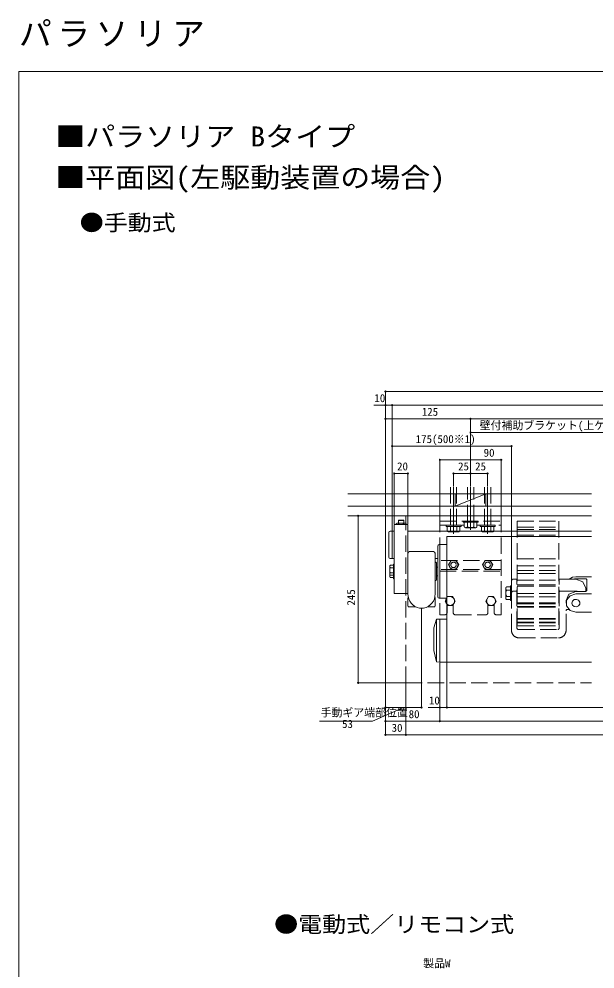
# Model space of a CAD drawing. Units: millimetres, scale not verified. Extents: x -2376 to -396, y -1680 to 1517.
# Drawn here: x -2376 to -1531, y 125 to 1517 of the extents above; entities that cross this region are included whole.
import ezdxf
from ezdxf.enums import TextEntityAlignment as Align

# ---------------------------------------------------------------- set-up
doc = ezdxf.new("R2010")
doc.units = ezdxf.units.MM
doc.header["$LTSCALE"] = 8
doc.linetypes.add('CHAIN2', pattern=[12, 9, -1, 1, -1])
doc.linetypes.add('DASHED3', pattern=[4, 3, -1])
doc.layers.add('0-1_USER1', color=7, linetype='Continuous')
for name, color, linetype, lineweight in [('0-2_YKK_ZWAK', 7, 'Continuous', 9), ('0-3_YKK_12', 2, 'Continuous', 9), ('0-4_YKK_13', 4, 'DASHED3', 9), ('0-5_YKK_A1', 4, 'DASHED3', 9), ('0-6_YKK_D', 6, 'Continuous', 9), ('0-7_YSS_K', 3, 'Continuous', 9)]:
    doc.layers.add(name, color=color, linetype=linetype, lineweight=lineweight)
doc.styles.add('ＭＳ ゴシック', font='')
doc.styles.get('ＭＳ ゴシック').set_extended_font_data('MS Gothic')

msp = doc.modelspace()

# ---------------------------------------------------------------- linework, layer by layer
at = {"layer": '0-2_YKK_ZWAK'}
for p, q in [((-2376, -1680), (-2376, 1440)), ((-2376, 1440), (-396, 1440))]:
    msp.add_line(p, q, dxfattribs=at)
at = {"layer": '0-3_YKK_12', "linetype": 'CHAIN2'}
for p, q in [((-1738.5, 762.419), (-1738.5, 830.918)), ((-1713.5, 768.431), (-1713.5, 830.918)), ((-1688.5, 762.419), (-1688.5, 830.918))]:
    msp.add_line(p, q, dxfattribs=at)
at = {"layer": '0-3_YKK_12'}
for p, q in [((-1828.5, 766.418), (-1825.5, 766.418)), ((-1805.5, 766.418), (-1536, 766.418)), ((-1828.5, 726.418), (-1825.5, 726.418)), ((-1761.5, 726.418), (-1765.5, 726.418)), ((-1758.5, 637.648), (-1748.5, 637.648)), ((-1758.5, 574.448), (-1536, 574.448))]:
    msp.add_line(p, q, dxfattribs=at)
at = {"layer": '0-4_YKK_13'}
for p, q in [((-1743, 774.919), (-1743, 830.918)), ((-1734, 774.919), (-1734, 830.918)), ((-1718, 780.93), (-1718, 830.918)), ((-1709, 780.93), (-1709, 830.918)), ((-1693, 774.919), (-1693, 830.918)), ((-1684, 774.919), (-1684, 830.918)), ((-1808.5, 543.918), (-1808.5, 788.918)), ((-1758.5, 788.918), (-1668.5, 788.918)), ((-1758.5, 788.918), (-1758.5, 643.918)), ((-1758.5, 780.919), (-1668.5, 780.919)), ((-1724.5, 780.93), (-1724.5, 779.43)), ((-1724.5, 780.93), (-1702.5, 780.93)), ((-1702.5, 780.93), (-1702.5, 779.43)), ((-1668.5, 788.918), (-1668.5, 643.918)), ((-1758.5, 774.919), (-1722.738, 774.919)), ((-1749.5, 774.919), (-1749.5, 773.419)), ((-1749.5, 774.919), (-1727.5, 774.919)), ((-1749.5, 773.419), (-1727.5, 773.419)), ((-1747.738, 766.619), (-1747.738, 773.419)), ((-1743.119, 766.619), (-1743.119, 773.419)), ((-1733.881, 766.619), (-1733.881, 773.419)), ((-1729.262, 766.619), (-1729.262, 773.419)), ((-1727.5, 774.919), (-1727.5, 773.419)), ((-1724.5, 779.43), (-1702.5, 779.43)), ((-1722.738, 772.631), (-1722.738, 779.43)), ((-1720.428, 771.43), (-1706.572, 771.43)), ((-1718.119, 772.631), (-1718.119, 779.43)), ((-1708.881, 772.631), (-1708.881, 779.43)), ((-1704.262, 772.631), (-1704.262, 779.43)), ((-1704.262, 774.919), (-1668.5, 774.919)), ((-1699.5, 774.919), (-1699.5, 773.419)), ((-1699.5, 774.919), (-1677.5, 774.919)), ((-1699.5, 773.419), (-1677.5, 773.419)), ((-1697.738, 766.619), (-1697.738, 773.419)), ((-1693.119, 766.619), (-1693.119, 773.419)), ((-1683.881, 766.619), (-1683.881, 773.419)), ((-1679.262, 766.619), (-1679.262, 773.419)), ((-1677.5, 774.919), (-1677.5, 773.419)), ((-1745.428, 765.419), (-1731.572, 765.419)), ((-1695.428, 765.419), (-1681.572, 765.419)), ((-1668.5, 723.419), (-1758.5, 723.419)), ((-1668.5, 710.419), (-1758.5, 710.419)), ((-1742.253, 723.419), (-1746.006, 716.919)), ((-1746.006, 716.919), (-1742.253, 710.419)), ((-1742.253, 723.419), (-1734.747, 723.419)), ((-1742.253, 710.419), (-1734.747, 710.419)), ((-1734.747, 723.419), (-1730.994, 716.919)), ((-1730.994, 716.919), (-1734.747, 710.419)), ((-1692.253, 723.419), (-1696.006, 716.919)), ((-1696.006, 716.919), (-1692.253, 710.419)), ((-1692.253, 710.419), (-1684.747, 710.419)), ((-1680.994, 716.919), (-1684.747, 710.419)), ((-1758.5, 707.92), (-1668.5, 707.92)), ((-1747.253, 670.418), (-1751.006, 663.918)), ((-1747.253, 670.418), (-1739.747, 670.418)), ((-1739.747, 670.418), (-1735.994, 663.918)), ((-1687.253, 670.418), (-1691.006, 663.918)), ((-1687.253, 670.418), (-1679.747, 670.418)), ((-1679.747, 670.418), (-1675.994, 663.918)), ((-1751.006, 663.918), (-1747.253, 657.418)), ((-1748, 658.712), (-1748, 646.918)), ((-1747.253, 657.418), (-1739.747, 657.418)), ((-1735.994, 663.918), (-1739.747, 657.418)), ((-1739, 658.712), (-1739, 646.918)), ((-1688, 658.712), (-1688, 646.918)), ((-1675.994, 663.918), (-1679.747, 657.418)), ((-1679, 658.712), (-1679, 646.918)), ((-1758.5, 643.918), (-1751, 643.918)), ((-1736, 643.918), (-1691, 643.918)), ((-1676, 643.918), (-1668.5, 643.918))]:
    msp.add_line(p, q, dxfattribs=at)
at = {"layer": '0-4_YKK_13', "linetype": 'Continuous'}
for p, q in [((-1808.5, 788.918), (-1838.5, 788.918)), ((-1838.5, 546.918), (-1838.5, 788.918)), ((-1819, 782.267), (-1819.5, 781.767)), ((-1819.5, 778.218), (-1819.5, 781.767)), ((-1819.5, 781.767), (-1811.5, 781.767)), ((-1812, 782.267), (-1819, 782.267)), ((-1812, 782.267), (-1811.5, 781.767)), ((-1811.5, 778.218), (-1811.5, 781.767)), ((-1831.5, 766.418), (-1828.5, 766.418)), ((-1828.5, 766.418), (-1828.5, 726.418)), ((-1822.89, 777.218), (-1822.89, 776.218)), ((-1821.043, 778.218), (-1809.957, 778.218)), ((-1819.195, 777.218), (-1819.195, 776.218)), ((-1811.805, 777.218), (-1811.805, 776.218)), ((-1808.11, 777.218), (-1808.11, 776.218)), ((-1833.5, 764.418), (-1833.5, 728.418)), ((-1748.5, 574.448), (-1748.5, 758.368)), ((-1748.5, 758.368), (-1536, 758.368)), ((-1761.5, 670.168), (-1761.5, 744.668)), ((-1759.5, 746.668), (-1748.5, 746.668)), ((-1758.5, 668.168), (-1758.5, 746.668)), ((-1831.5, 726.418), (-1828.5, 726.418)), ((-1805.5, 674.418), (-1805.5, 733.918)), ((-1805.5, 674.418), (-1805.5, 733.918)), ((-1785.5, 736.418), (-1803, 736.418)), ((-1785.5, 736.418), (-1803, 736.418)), ((-1785.5, 736.418), (-1768, 736.418)), ((-1785.5, 736.418), (-1768, 736.418)), ((-1765.5, 674.418), (-1765.5, 733.918)), ((-1765.5, 674.418), (-1765.5, 733.918)), ((-1832.2, 714.635), (-1832.2, 712.787)), ((-1832.2, 712.787), (-1832.2, 705.397)), ((-1832.2, 711.286), (-1832.2, 709.439)), ((-1831.2, 716.482), (-1826.7, 716.482)), ((-1831.2, 712.787), (-1826.7, 712.787)), ((-1826.7, 718.093), (-1825.5, 718.093)), ((-1826.7, 700.093), (-1826.7, 718.093)), ((-1826.7, 716.482), (-1826.7, 701.702)), ((-1826.7, 696.744), (-1826.7, 714.744)), ((-1826.7, 713.134), (-1826.7, 698.354)), ((-1825.5, 718.093), (-1825.5, 700.093)), ((-1825.5, 714.744), (-1825.5, 696.744)), ((-1765, 720.918), (-1764.5, 720.918)), ((-1765, 720.918), (-1764.5, 720.918)), ((-1763.5, 719.918), (-1763.5, 694.918)), ((-1763.5, 719.918), (-1763.5, 694.918)), ((-1763.5, 713.768), (-1761.5, 713.768)), ((-1832.2, 709.439), (-1832.2, 703.549)), ((-1832.2, 705.397), (-1832.2, 703.55)), ((-1832.2, 703.549), (-1832.2, 700.202)), ((-1831.2, 705.397), (-1826.7, 705.397)), ((-1831.2, 701.702), (-1826.7, 701.702)), ((-1831.2, 698.354), (-1826.7, 698.354)), ((-1825.5, 700.093), (-1826.7, 700.093)), ((-1825.5, 696.744), (-1826.7, 696.744)), ((-1763.5, 701.068), (-1761.5, 701.068)), ((-1764.5, 693.918), (-1765, 693.918)), ((-1764.5, 693.918), (-1765, 693.918)), ((-1805.5, 668.118), (-1805.5, 656.718)), ((-1805.5, 668.118), (-1805.5, 656.718)), ((-1804.5, 655.718), (-1794.776, 655.718)), ((-1804.5, 655.718), (-1794.776, 655.718)), ((-1766.5, 655.718), (-1776.224, 655.718)), ((-1766.5, 655.718), (-1776.224, 655.718)), ((-1765.5, 668.118), (-1765.5, 656.718)), ((-1765.5, 668.118), (-1765.5, 656.718)), ((-1759.5, 668.168), (-1748.5, 668.168)), ((-1785.5, 653.418), (-1788.5, 653.418)), ((-1785.5, 653.418), (-1788.5, 653.418)), ((-1785.5, 653.418), (-1782.5, 653.418)), ((-1785.5, 653.418), (-1782.5, 653.418)), ((-1763.5, 637.386), (-1767.5, 624.648)), ((-1763.5, 637.386), (-1758.5, 637.648)), ((-1763.5, 637.386), (-1763.5, 574.71)), ((-1758.5, 637.648), (-1758.5, 574.448)), ((-1767.5, 624.648), (-1767.5, 591.448)), ((-1767.5, 591.448), (-1763.5, 574.71)), ((-1763.5, 574.71), (-1758.5, 574.448)), ((-1808.5, 543.918), (-1835.5, 543.918))]:
    msp.add_line(p, q, dxfattribs=at)
at = {"layer": '0-4_YKK_13', "color": 5}
for p, q in [((-1645, 780.914), (-1584, 780.914)), ((-1645, 780.914), (-1645, 627.413)), ((-1584, 780.914), (-1584, 627.413)), ((-1645, 772.414), (-1584, 772.414)), ((-1645, 768.914), (-1584, 768.914)), ((-1645, 760.414), (-1584, 760.414)), ((-1645, 725.809), (-1584, 725.809)), ((-1645, 715.369), (-1584, 715.369)), ((-1650.5, 696.231), (-1647, 696.231)), ((-1645, 708.956), (-1584, 708.956)), ((-1645, 704.324), (-1584, 704.324)), ((-1582, 696.231), (-1559, 696.231)), ((-1559, 699.696), (-1536, 699.696)), ((-1559, 696.699), (-1545, 696.699)), ((-1662, 682.385), (-1662, 668.529)), ((-1660.8, 684.695), (-1655, 684.695)), ((-1653.5, 686.257), (-1655, 686.257)), ((-1655, 686.257), (-1655, 664.657)), ((-1655, 684.695), (-1655, 666.219)), ((-1653.5, 621.005), (-1653.5, 693.231)), ((-1653.5, 688.087), (-1653.5, 666.487)), ((-1645.5, 624.422), (-1645.5, 694.731)), ((-1645, 694.712), (-1584, 694.712)), ((-1645, 687.964), (-1584, 687.964)), ((-1645, 685.888), (-1584, 685.888)), ((-1583.5, 624.422), (-1583.5, 694.731)), ((-1544.5, 678.201), (-1544.5, 682.787)), ((-1543, 694.699), (-1543, 680.137)), ((-1660.8, 680.076), (-1655, 680.076)), ((-1660.8, 670.838), (-1655, 670.838)), ((-1650.5, 678.606), (-1647, 678.606)), ((-1645, 675.07), (-1584, 675.07)), ((-1645, 670.299), (-1584, 670.299)), ((-1582, 678.606), (-1559, 678.606)), ((-1559, 678.138), (-1545, 678.138)), ((-1559, 674.392), (-1536, 674.392)), ((-1660.8, 666.219), (-1655, 666.219)), ((-1653.5, 664.657), (-1655, 664.657)), ((-1645, 661.489), (-1584, 661.489)), ((-1645, 660.72), (-1584, 660.72)), ((-1645, 660.113), (-1584, 660.113)), ((-1645, 655.82), (-1584, 655.82)), ((-1645, 655.102), (-1584, 655.102)), ((-1573.5, 664.694), (-1573.5, 660.947)), ((-1573.5, 621.005), (-1573.5, 649.718)), ((-1571.5, 651.718), (-1569.543, 651.718)), ((-1559, 647.503), (-1536, 647.503)), ((-1645, 638.636), (-1584, 638.636)), ((-1645, 637.867), (-1584, 637.867)), ((-1645, 637.26), (-1584, 637.26)), ((-1645, 632.967), (-1584, 632.967)), ((-1645, 632.249), (-1584, 632.249)), ((-1645, 627.413), (-1584, 627.413)), ((-1643.5, 622.422), (-1585.5, 622.422)), ((-1642.5, 610.005), (-1584.5, 610.005))]:
    msp.add_line(p, q, dxfattribs=at)
at = {"layer": '0-4_YKK_13', "color": 7, "linetype": 'Continuous'}
for p, q in [((-1825.5, 776.218), (-1805.5, 776.218)), ((-1825.5, 674.991), (-1825.5, 776.218))]:
    msp.add_line(p, q, dxfattribs=at)
msp.add_lwpolyline([(-1825.5, 674.991), (-1805.5, 674.991), (-1805.5, 776.218)], dxfattribs=at)
at = {"layer": '0-4_YKK_13', "linetype": 'Continuous'}
for points in [[(-1819.195, 777.218), (-1819.443, 777.718), (-1820.119, 778.084), (-1821.043, 778.218), (-1821.966, 778.084), (-1822.643, 777.718), (-1822.89, 777.218)], [(-1811.805, 777.218), (-1812.3, 777.718), (-1813.653, 778.084), (-1815.5, 778.218), (-1817.348, 778.084), (-1818.7, 777.718), (-1819.195, 777.218)], [(-1808.11, 777.218), (-1808.357, 777.718), (-1809.034, 778.084), (-1809.957, 778.218), (-1810.881, 778.084), (-1811.557, 777.718), (-1811.805, 777.218)], [(-1831.2, 716.482), (-1831.7, 716.235), (-1832.066, 715.559), (-1832.2, 714.635), (-1832.066, 713.711), (-1831.7, 713.035), (-1831.2, 712.787)], [(-1831.2, 712.787), (-1831.788, 712.082), (-1832.151, 710.234), (-1832.151, 707.951), (-1831.788, 706.103), (-1831.2, 705.397)], [(-1831.2, 705.397), (-1831.7, 705.15), (-1832.066, 704.474), (-1832.2, 703.55), (-1832.066, 702.626), (-1831.7, 701.95), (-1831.2, 701.702)], [(-1831.623, 701.876), (-1832.029, 701.234), (-1832.199, 700.298), (-1832.083, 699.334), (-1831.715, 698.618), (-1831.2, 698.354)]]:
    msp.add_lwpolyline(points, dxfattribs=at)
at = {"layer": '0-4_YKK_13'}
for points in [[(-1692.253, 723.419), (-1684.747, 723.419), (-1680.994, 716.919)], [(-1691.006, 663.918), (-1687.253, 657.418), (-1679.747, 657.418)]]:
    msp.add_lwpolyline(points, dxfattribs=at)
at = {"layer": '0-4_YKK_13', "color": 5, "linetype": 'Continuous'}
for points in [[(-1559, 699.696), (-1564.205, 698.8), (-1568.717, 696.231)], [(-1559, 696.699), (-1560.914, 696.582), (-1562.794, 696.231)], [(-1544.5, 682.787), (-1548.747, 692.293), (-1559, 696.231)], [(-1559, 678.138), (-1569.253, 674.2), (-1573.5, 664.694)], [(-1559, 674.392), (-1567.523, 671.824), (-1572.791, 665.102), (-1572.791, 656.793), (-1567.523, 650.071), (-1559, 647.503)], [(-1555.207, 678.138), (-1557.087, 678.488), (-1559, 678.606)]]:
    msp.add_lwpolyline(points, dxfattribs=at)
msp.add_lwpolyline([(-1565, 660.947), (-1564.048, 657.94), (-1561.493, 655.887), (-1558.146, 655.441), (-1555.071, 656.743), (-1553.243, 659.38), (-1553.243, 662.515), (-1555.071, 665.152), (-1558.146, 666.454), (-1561.493, 666.008), (-1564.048, 663.955)], close=True, dxfattribs=at)
at = {"layer": '0-4_YKK_13'}
for centre, radius in [((-1738.5, 716.919), 6.5), ((-1738.5, 716.919), 4), ((-1688.5, 716.919), 6.5), ((-1688.5, 716.919), 4), ((-1743.5, 663.918), 6.5), ((-1683.5, 663.918), 6.5)]:
    msp.add_circle(centre, radius, dxfattribs=at)
at = {"layer": '0-4_YKK_13', "linetype": 'Continuous'}
for centre, radius, start, end in [((-1831.5, 764.418), 2, 90, 180), ((-1759.5, 744.668), 2, 90, 180), ((-1831.5, 728.418), 2, 180, 270), ((-1803, 733.918), 2.5, 90, 180), ((-1803, 733.918), 2.5, 90, 180), ((-1768, 733.918), 2.5, 0, 90), ((-1768, 733.918), 2.5, 0, 90), ((-1765, 721.418), 0.5, 180, 270), ((-1765, 721.418), 0.5, 180, 270), ((-1764.5, 719.918), 1, 0, 90), ((-1764.5, 719.918), 1, 0, 90), ((-1765, 693.418), 0.5, 90, 180), ((-1765, 693.418), 0.5, 90, 180), ((-1764.5, 694.918), 1, 270, 0), ((-1764.5, 694.918), 1, 270, 0), ((-1784.503, 674.034), 21, 178.9528, 259.02916), ((-1804.5, 668.118), 1, 113.55901, 180), ((-1804.5, 668.118), 1, 113.55901, 180), ((-1786.497, 674.034), 21, 280.97083, 1.04718), ((-1786.497, 674.034), 21, 280.97083, 1.04718), ((-1766.5, 668.118), 1, 0, 66.44098), ((-1766.5, 668.118), 1, 0, 66.44098), ((-1759.5, 670.168), 2, 180, 270), ((-1804.5, 656.718), 1, 180, 270), ((-1804.5, 656.718), 1, 180, 270), ((-1766.5, 656.718), 1, 270, 0), ((-1766.5, 656.718), 1, 270, 0), ((-1835.5, 546.918), 3, 180, 270)]:
    msp.add_arc(centre, radius, start, end, dxfattribs=at)
at = {"layer": '0-4_YKK_13'}
for centre, radius, start, end in [((-1745.428, 768.241), 2.822, 215.08585, 324.91414), ((-1738.5, 774.908), 9.489, 240.87221, 299.12778), ((-1731.572, 768.241), 2.822, 215.08585, 324.91414), ((-1720.428, 774.253), 2.822, 215.08585, 324.91414), ((-1713.5, 780.919), 9.489, 240.87221, 299.12778), ((-1706.572, 774.253), 2.822, 215.08585, 324.91414), ((-1695.428, 768.241), 2.822, 215.08585, 324.91414), ((-1688.5, 774.908), 9.489, 240.87221, 299.12778), ((-1681.572, 768.241), 2.822, 215.08585, 324.91414), ((-1751, 646.918), 3, 270, 0), ((-1736, 646.918), 3, 180, 270), ((-1691, 646.918), 3, 270, 0), ((-1676, 646.918), 3, 180, 270)]:
    msp.add_arc(centre, radius, start, end, dxfattribs=at)
at = {"layer": '0-4_YKK_13', "color": 5}
for centre, radius, start, end in [((-1650.5, 693.231), 3, 90, 180), ((-1647, 694.731), 1.5, 0, 90), ((-1582, 694.731), 1.5, 90, 180), ((-1545, 694.699), 2, 0, 90), ((-1659.178, 682.385), 2.822, 125.08585, 234.91414), ((-1652.511, 675.457), 9.489, 150.87221, 209.12778), ((-1659.178, 668.529), 2.822, 125.08585, 234.91414), ((-1650.5, 675.606), 3, 90, 180), ((-1647, 677.106), 1.5, 0, 90), ((-1582, 677.106), 1.5, 90, 180), ((-1545, 680.137), 2, 270, 0), ((-1571.5, 649.718), 2, 90, 180), ((-1642.5, 621.005), 11, 180, 270), ((-1643.5, 624.422), 2, 180, 270), ((-1585.5, 624.422), 2, 270, 0), ((-1584.5, 621.005), 11, 270, 0)]:
    msp.add_arc(centre, radius, start, end, dxfattribs=at)
at = {"layer": '0-5_YKK_A1'}
for p, q in [((-1808.5, 788.918), (-1536, 788.918)), ((-1808.5, 543.918), (-1536, 543.918))]:
    msp.add_line(p, q, dxfattribs=at)
at = {"layer": '0-6_YKK_D'}
for p, q in [((-1838.5, 789.898), (-1838.5, 971.918)), ((-1838.5, 970.918), (-933.5, 970.918)), ((-1838.5, 950.918), (-1855.633, 950.918)), ((-1838.5, 789.898), (-1838.5, 951.918)), ((-1828.5, 950.918), (-1838.5, 950.918)), ((-1828.5, 767.418), (-1828.5, 951.918)), ((-1828.5, 767.418), (-1828.5, 951.918)), ((-1828.5, 950.918), (-943.5, 950.918)), ((-1838.5, 789.918), (-1838.5, 931.918)), ((-1713.5, 930.918), (-1838.5, 930.918)), ((-1713.5, 831.918), (-1713.5, 931.918)), ((-1713.5, 831.918), (-1713.5, 931.918)), ((-1713.5, 930.918), (-1058.5, 930.918)), ((-1713.5, 831.918), (-1713.5, 911.918)), ((-1713.5, 910.918), (-1458.5, 910.918)), ((-1828.5, 767.418), (-1828.5, 891.918)), ((-1828.5, 890.918), (-1653.5, 890.918)), ((-1653.5, 694.231), (-1653.5, 891.918)), ((-1758.5, 789.918), (-1758.5, 871.918)), ((-1758.5, 870.918), (-1668.5, 870.918)), ((-1668.5, 789.918), (-1668.5, 871.918)), ((-1825.5, 777.218), (-1825.5, 851.918)), ((-1805.5, 850.918), (-1825.5, 850.918)), ((-1805.5, 777.218), (-1805.5, 851.918)), ((-1738.5, 831.918), (-1738.5, 851.918)), ((-1738.5, 850.918), (-1713.5, 850.918)), ((-1713.5, 831.918), (-1713.5, 851.918)), ((-1713.5, 831.918), (-1713.5, 851.918)), ((-1688.5, 850.918), (-1713.5, 850.918)), ((-1688.5, 831.918), (-1688.5, 851.918)), ((-1859.5, 788.918), (-1879.5, 788.918)), ((-1878.5, 788.918), (-1878.5, 543.918)), ((-1785.5, 652.418), (-1785.5, 506.876)), ((-1758.5, 573.448), (-1758.5, 506.876)), ((-1758.5, 573.448), (-1758.5, 486.876)), ((-1758.5, 573.448), (-1758.5, 486.876)), ((-1748.5, 573.448), (-1748.5, 506.876)), ((-1748.5, 573.448), (-1748.5, 506.876)), ((-1836.5, 543.918), (-1879.5, 543.918)), ((-1838.5, 545.918), (-1838.5, 506.876)), ((-1838.5, 545.918), (-1838.5, 486.876)), ((-1838.5, 545.918), (-1838.5, 466.876)), ((-1808.5, 542.918), (-1808.5, 466.876)), ((-1808.5, 542.918), (-1808.5, 466.876)), ((-1812, 507.876), (-1857.25, 487.876)), ((-1785.5, 507.876), (-1838.5, 507.876)), ((-1758.5, 507.876), (-1775.633, 507.876)), ((-1748.5, 507.876), (-1758.5, 507.876)), ((-1748.5, 507.876), (-1023.5, 507.876)), ((-1857.25, 487.876), (-1935.117, 487.876)), ((-1758.5, 487.876), (-1838.5, 487.876)), ((-1758.5, 487.876), (-1013.5, 487.876)), ((-1838.5, 467.876), (-1808.5, 467.876)), ((-1808.5, 467.876), (-963.5, 467.876))]:
    msp.add_line(p, q, dxfattribs=at)
for centre in [(-1838.5, 970.918), (-1838.5, 950.918), (-1828.5, 950.918), (-1828.5, 950.918), (-1838.5, 930.918), (-1713.5, 930.918), (-1713.5, 930.918), (-1713.5, 910.918), (-1828.5, 890.918), (-1653.5, 890.918), (-1758.5, 870.918), (-1668.5, 870.918), (-1825.5, 850.918), (-1805.5, 850.918), (-1738.5, 850.918), (-1713.5, 850.918), (-1713.5, 850.918), (-1688.5, 850.918), (-1878.5, 788.918), (-1878.5, 543.918), (-1838.5, 507.876), (-1785.5, 507.876), (-1758.5, 507.876), (-1748.5, 507.876), (-1748.5, 507.876), (-1838.5, 487.876), (-1758.5, 487.876), (-1758.5, 487.876), (-1838.5, 467.876), (-1808.5, 467.876), (-1808.5, 467.876)]:
    msp.add_circle(centre, 0.85, dxfattribs=at)
at = {"layer": '0-7_YSS_K'}
for p, q in [((-1893.5, 820.918), (-1536, 820.918)), ((-1736, 820.918), (-1736, 802.918)), ((-1691, 802.918), (-1691, 820.918)), ((-1893.5, 802.918), (-1536, 802.918)), ((-1893.5, 802.918), (-1536, 802.918)), ((-1736, 802.918), (-1691, 802.918)), ((-1893.5, 788.918), (-1536, 788.918))]:
    msp.add_line(p, q, dxfattribs=at)
msp.add_lwpolyline([(-1736, 802.918), (-1691, 820.918), (-1736, 820.918)], dxfattribs=at)

# ---------------------------------------------------------------- texts
at = {"layer": '0-1_USER1', "color": 3, "style": 'ＭＳ ゴシック', "width": 1.1}
for s, p in [('■パラソリア Bタイプ', (-2322.793, 1321.237)), ('■平面図(左駆動装置の場合)', (-2322.793, 1261.237))]:
    msp.add_text(s, height=29.33, dxfattribs=at).set_placement(p, align=Align.BOTTOM_LEFT)
at = {"layer": '0-1_USER1', "style": 'ＭＳ ゴシック', "width": 1.1}
for s, p in [('●手動式', (-2286.914, 1199.658)), ('●電動式／リモコン式', (-2001.672, 171.536))]:
    msp.add_text(s, height=23.46, dxfattribs=at).set_placement(p, align=Align.BOTTOM_LEFT)
at = {"layer": '0-1_USER1', "color": 3, "insert": (-2376, 1476), "char_height": 35.19, "attachment_point": 7, "style": 'ＭＳ ゴシック'}
msp.add_mtext('\\T1.17;パラソリア', dxfattribs=at)
at = {"layer": '0-6_YKK_D', "color": 4, "style": 'ＭＳ ゴシック'}
for s, p in [('10', (-1854.633, 951.918)), ('125', (-1785.067, 931.918)), ('壁付補助ブラケット(上ケース用)固定P = 910以下', (-1700.133, 911.918)), ('175(500※1)', (-1794.067, 891.918)), ('90', (-1694.367, 871.918)), ('20', (-1821.367, 851.918)), ('25', (-1731.867, 851.918)), ('25', (-1706.867, 851.918)), ('10', (-1774.633, 508.876)), ('手動ギア端部位置', (-1933.517, 491.209)), ('80', (-1804.367, 488.876)), ('53', (-1902.05, 474.543)), ('30', (-1829.367, 468.876)), ('製品W', (-1783.017, 123.711))]:
    msp.add_text(s, height=11.73, dxfattribs=at).set_placement(p, align=Align.BOTTOM_LEFT)
msp.add_text('245', height=11.73, rotation=90, dxfattribs=at).set_placement((-1879.5, 657.351), align=Align.BOTTOM_LEFT)

doc.saveas('drawing.dxf')
